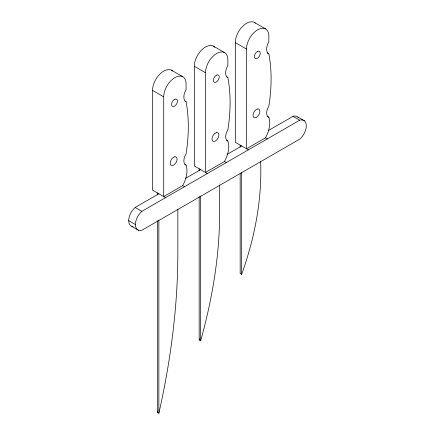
<?xml version="1.0" encoding="UTF-8"?>
<svg xmlns="http://www.w3.org/2000/svg" width="435" height="435" viewBox="0 0 435 435"><rect width="100%" height="100%" fill="white"/><g stroke="black" fill="none" stroke-linecap="round" stroke-linejoin="round"><path stroke-width="0.65" d="M219.626 185.06L219.626 213.438A388.852 224.503 -60 0 1 216.309 264.442C213.041 290.259 207.625 315.777 200.655 340.839L199.165 339.98L199.496 338.734M240.163 173.647L240.163 273.506L241.653 274.371C254.611 238.211 262.185 199.855 260.625 161.331M132.849 226.651A11.924 6.884 -60 0 1 128.787 219.169A11.924 6.884 -60 0 1 135.154 207.462L158.862 193.771M185.446 178.426L200.655 169.645M227.162 154.343L241.653 145.975M268.275 130.603L292.983 116.341A11.865 6.851 -60 0 1 298.453 117.771M182.684 185.614L163.712 196.571L163.712 96.864A15.812 9.13 -60 0 1 169.302 82.46C172.124 79.148 175.881 75.929 180.481 76.005A15.812 9.13 -60 0 1 186.071 83.955L186.071 89.681A10.19 5.883 -60 0 0 186.071 101.736A163.217 94.232 -60 0 1 186.071 153.946A9.004 5.198 -60 0 0 186.071 165.137A22.196 12.816 -60 0 1 186.278 176.436L185.788 178.279A22.196 12.816 -60 0 1 182.684 185.614L184.549 186.691M224.471 161.488L205.499 172.445L205.499 72.737A15.812 9.13 -60 0 1 211.089 58.333C213.917 55.022 217.669 51.803 222.269 51.874A15.812 9.13 -60 0 1 227.858 59.829L227.858 65.554A10.19 5.883 -60 0 0 227.858 77.604A163.217 94.232 -60 0 1 227.858 129.82A9.004 5.198 -60 0 0 227.858 141.011A22.196 12.816 -60 0 1 228.065 152.31L227.581 154.153A22.196 12.816 -60 0 1 224.471 161.488L226.336 162.565M265.475 137.819L246.498 148.77L246.498 49.068A15.812 9.13 -60 0 1 252.088 34.659C254.915 31.353 258.667 28.134 263.267 28.204A15.812 9.13 -60 0 1 268.857 36.159L268.857 41.885A10.19 5.883 -60 0 0 268.857 53.935A163.217 94.232 -60 0 1 268.857 106.151A9.004 5.198 -60 0 0 268.857 117.336A22.196 12.816 -60 0 1 269.064 128.64L268.58 130.478A22.196 12.816 -60 0 1 265.475 137.819L267.335 138.895M135.405 224.531A11.924 6.884 -60 0 1 141.864 211.334L299.693 120.212A11.865 6.851 -60 0 1 306.305 125.862A11.865 6.851 -60 0 1 299.693 139.146L141.864 230.267A11.924 6.884 -60 0 1 135.405 224.531L128.695 220.659M254.404 22.462L265.584 28.922M267.095 52.918L268.857 53.935M255.367 23.18A15.812 9.13 -60 0 0 252.088 21.75C247.488 21.679 243.736 24.898 240.908 28.204A15.812 9.13 -60 0 0 235.319 42.614L246.498 49.068M213.406 46.137L224.585 52.591M297.736 116.982L304.446 120.854M226.684 76.924L227.858 77.604M292.983 116.341L299.693 120.212M214.798 47.29A15.812 9.13 -60 0 0 211.089 45.419C206.489 45.349 202.732 48.568 199.91 51.874A15.812 9.13 -60 0 0 194.32 66.283L205.499 72.737M267.095 116.319L268.857 117.336M171.613 70.263L182.798 76.718M184.897 101.056L186.071 101.736M172.581 70.976A15.812 9.13 -60 0 0 169.302 69.546C164.702 69.475 160.945 72.694 158.117 76.005A15.812 9.13 -60 0 0 152.527 90.409L163.712 96.864M248.363 149.847L235.319 142.316L235.319 42.614M226.684 140.331L227.858 141.011M207.364 173.516L194.32 165.985L194.32 66.283M184.897 164.457L186.071 165.137M165.572 197.648L152.527 190.117L152.527 90.409M135.154 207.462L141.864 211.334M131.821 226.423L138.526 230.294M157.372 220.773L157.372 412.391L158.862 413.25A636.361 367.406 -60 0 0 177.839 253.007L177.839 209.17M241.653 172.342L241.653 274.371M240.163 145.116L240.163 147.15M200.655 196.027L200.655 340.839M199.165 168.785L199.165 170.825M199.165 196.636L199.165 339.98M158.862 220.159L158.862 413.25M157.372 192.912L157.372 194.951M157.671 411.064A636.361 367.406 -60 0 1 157.372 412.391M216.69 75.07L215.929 75.511A4.138 2.387 -60 0 0 213.378 80.328A4.138 2.387 -60 0 0 215.918 82.215L216.679 81.775A4.138 2.387 -60 0 0 219.229 76.962A4.138 2.387 -60 0 0 216.69 75.07M257.689 51.401L256.927 51.841A4.138 2.387 -60 0 0 254.377 56.653A4.138 2.387 -60 0 0 256.916 58.546L257.678 58.105A4.138 2.387 -60 0 0 260.228 53.287A4.138 2.387 -60 0 0 257.689 51.401M174.903 99.202L174.136 99.637A4.138 2.387 -60 0 0 171.586 104.454A4.138 2.387 -60 0 0 174.125 106.341L174.892 105.901A4.138 2.387 -60 0 0 177.436 101.089A4.138 2.387 -60 0 0 174.903 99.202M257.302 109.027L256.416 109.413A4.839 2.795 -60 0 0 253.039 114.813A4.839 2.795 -60 0 0 255.562 117.673L256.449 117.292A4.839 2.795 -60 0 0 259.825 111.893A4.839 2.795 -60 0 0 257.302 109.027M216.304 132.702L215.417 133.083A4.839 2.795 -60 0 0 212.041 138.482A4.839 2.795 -60 0 0 214.564 141.342L215.45 140.962A4.839 2.795 -60 0 0 218.827 135.562A4.839 2.795 -60 0 0 216.304 132.702M174.511 156.828L173.63 157.209A4.839 2.795 -60 0 0 170.248 162.608A4.839 2.795 -60 0 0 172.771 165.474L173.657 165.088A4.839 2.795 -60 0 0 177.034 159.689A4.839 2.795 -60 0 0 174.511 156.828"/></g></svg>
